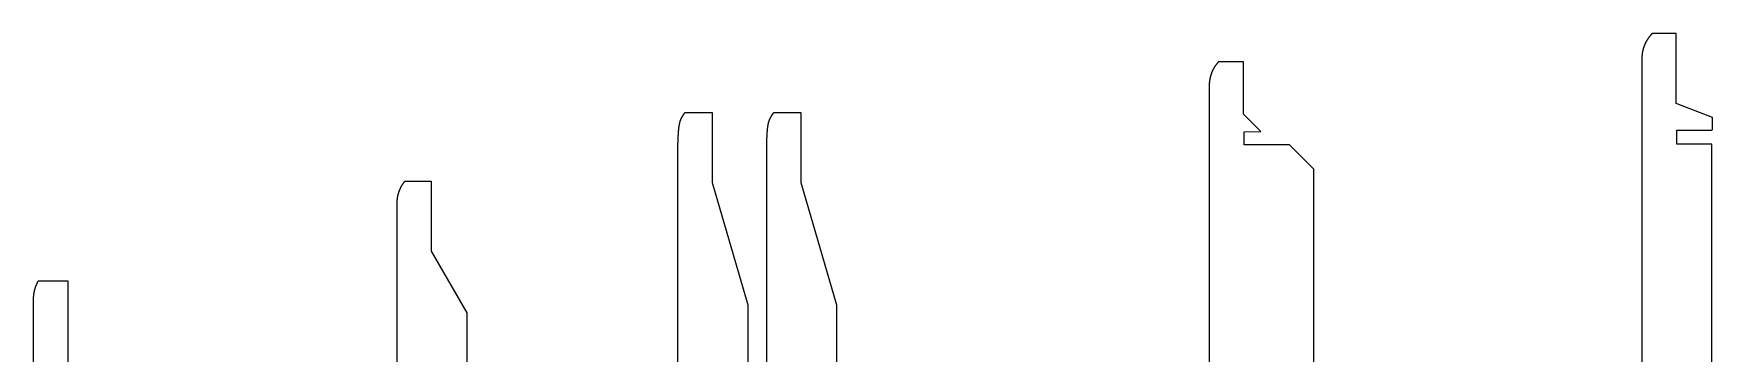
# Model space of a CAD drawing. Header units: inches. Extents: x -1514 to 1282, y -2074 to 286.
# Drawn here: x 280.34 to 328.45, y 32.51 to 41.65 of the extents above; entities that cross this region are included whole.
import ezdxf

# ---------------------------------------------------------------- set-up
doc = ezdxf.new("R2010")
doc.units = ezdxf.units.IN
doc.header["$LTSCALE"] = 0.1
doc.header["$MEASUREMENT"] = 0

msp = doc.modelspace()

# ---------------------------------------------------------------- linework, layer by layer
at = {"color": 7, "linetype": 'Continuous', "lineweight": 25}
for points in [[(328.45357, 38.8903), (328.45357, 39.25338), (327.41272, 39.65483), (327.41272, 41.65483), (326.72713, 41.65483), (326.72282, 41.65057), (326.71853, 41.64629), (326.71426, 41.64198), (326.71002, 41.63764), (326.7058, 41.63327), (326.70161, 41.62887), (326.69745, 41.62444), (326.69331, 41.61999), (326.6892, 41.61551), (326.68512, 41.611), (326.68106, 41.60646), (326.67703, 41.6019), (326.67302, 41.59731), (326.66905, 41.5927), (326.6651, 41.58806), (326.66118, 41.58339), (326.65729, 41.5787), (326.65342, 41.57399), (326.64959, 41.56925), (326.64578, 41.56448), (326.642, 41.55969), (326.63825, 41.55488), (326.63453, 41.55005), (326.63084, 41.54519), (326.62718, 41.54031), (326.62355, 41.5354), (326.61995, 41.53048), (326.61638, 41.52553), (326.61284, 41.52056), (326.60933, 41.51557), (326.60585, 41.51055), (326.6024, 41.50552), (326.59898, 41.50047), (326.5956, 41.49539), (326.59225, 41.4903), (326.58893, 41.48518), (326.58564, 41.48005), (326.58238, 41.4749), (326.57916, 41.46972), (326.57596, 41.46453), (326.57281, 41.45932), (326.56968, 41.4541), (326.56659, 41.44885), (326.56353, 41.44359), (326.56051, 41.43831), (326.55752, 41.43302), (326.55456, 41.4277), (326.55164, 41.42237), (326.54875, 41.41703), (326.5459, 41.41167), (326.54308, 41.40629), (326.5403, 41.4009), (326.53755, 41.39549), (326.53484, 41.39007), (326.53217, 41.38463), (326.52952, 41.37918), (326.52691, 41.3737), (326.52434, 41.36821), (326.5218, 41.36269), (326.51929, 41.35716), (326.51681, 41.35161), (326.51437, 41.34604), (326.51196, 41.34046), (326.50959, 41.33486), (326.50725, 41.32924), (326.50495, 41.32361), (326.50268, 41.31796), (326.50044, 41.31229), (326.49824, 41.30661), (326.49607, 41.30092), (326.49394, 41.29521), (326.49184, 41.28948), (326.48978, 41.28374), (326.48775, 41.27799), (326.48576, 41.27223), (326.48381, 41.26645), (326.48188, 41.26066), (326.48, 41.25486), (326.47815, 41.24904), (326.47633, 41.24322), (326.47455, 41.23738), (326.47281, 41.23153), (326.4711, 41.22568), (326.46943, 41.21981), (326.4678, 41.21393), (326.4662, 41.20804), (326.46464, 41.20214), (326.46311, 41.19624), (326.46162, 41.19032), (326.46017, 41.1844), (326.45875, 41.17847), (326.45737, 41.17253), (326.45603, 41.16659), (326.45472, 41.16063), (326.45345, 41.15468), (326.45222, 41.14871), (326.45103, 41.14274), (326.44987, 41.13676), (326.44875, 41.13078), (326.44767, 41.1248), (326.44663, 41.11881), (326.44562, 41.11281), (326.44466, 41.10681), (326.44373, 41.10081), (326.44283, 41.09481), (326.44198, 41.0888), (326.44117, 41.08279), (326.44039, 41.07677), (326.44002, 41.07377), (326.43983, 41.07226), (326.43965, 41.07073), (326.43894, 41.06464), (326.43827, 41.05854), (326.43764, 41.05243), (326.43704, 41.04632), (326.43649, 41.04021), (326.43597, 41.03409), (326.43549, 41.02797), (326.43505, 41.02184), (326.43464, 41.01572), (326.43428, 41.00959), (326.43395, 41.00346), (326.43366, 40.99732), (326.43341, 40.99119), (326.4332, 40.98505), (326.43303, 40.97891), (326.43289, 40.97278), (326.4328, 40.96664), (326.43274, 40.9605), (326.43272, 40.95437), (326.43272, 18.0903)], [(317.03272, 28.49029), (317.03272, 37.77376), (316.33619, 38.47029), (315.03272, 38.47029), (315.03272, 38.8498), (315.51274, 38.85198), (315.01274, 39.35198), (315.01274, 40.85198), (314.30347, 40.85198), (314.29948, 40.84775), (314.29551, 40.8435), (314.29157, 40.83922), (314.28764, 40.83491), (314.28375, 40.83058), (314.27988, 40.82622), (314.27603, 40.82184), (314.27221, 40.81744), (314.26841, 40.81301), (314.26464, 40.80855), (314.26089, 40.80407), (314.25717, 40.79957), (314.25347, 40.79504), (314.2498, 40.7905), (314.24616, 40.78592), (314.24254, 40.78133), (314.23895, 40.77671), (314.23539, 40.77208), (314.23185, 40.76742), (314.22834, 40.76273), (314.22486, 40.75803), (314.2214, 40.75331), (314.21797, 40.74856), (314.21457, 40.7438), (314.2112, 40.73901), (314.20785, 40.7342), (314.20454, 40.72938), (314.20125, 40.72453), (314.19799, 40.71967), (314.19476, 40.71479), (314.19155, 40.70988), (314.18838, 40.70496), (314.18524, 40.70002), (314.18212, 40.69507), (314.17903, 40.69009), (314.17598, 40.6851), (314.17295, 40.68009), (314.16996, 40.67507), (314.16699, 40.67002), (314.16405, 40.66496), (314.16115, 40.65989), (314.15827, 40.6548), (314.15543, 40.64969), (314.15262, 40.64457), (314.14984, 40.63943), (314.14709, 40.63428), (314.14437, 40.62911), (314.14168, 40.62393), (314.13902, 40.61873), (314.1364, 40.61352), (314.13381, 40.6083), (314.13125, 40.60306), (314.12872, 40.59781), (314.12623, 40.59255), (314.12377, 40.58727), (314.12134, 40.58199), (314.11895, 40.57669), (314.11659, 40.57137), (314.11425, 40.56604), (314.11195, 40.56069), (314.10969, 40.55533), (314.10745, 40.54995), (314.10524, 40.54455), (314.10307, 40.53914), (314.10092, 40.53371), (314.09881, 40.52827), (314.09673, 40.52282), (314.09468, 40.51735), (314.09267, 40.51187), (314.09068, 40.50637), (314.08873, 40.50086), (314.08681, 40.49534), (314.08492, 40.48981), (314.08307, 40.48426), (314.08125, 40.4787), (314.07946, 40.47313), (314.0777, 40.46755), (314.07597, 40.46196), (314.07428, 40.45635), (314.07262, 40.45074), (314.07099, 40.44512), (314.0694, 40.43948), (314.06783, 40.43384), (314.06631, 40.42819), (314.06481, 40.42253), (314.06335, 40.41685), (314.06192, 40.41118), (314.06052, 40.40549), (314.05916, 40.39979), (314.05783, 40.39409), (314.05653, 40.38838), (314.05527, 40.38267), (314.05404, 40.37694), (314.05285, 40.37121), (314.05169, 40.36548), (314.05056, 40.35974), (314.04947, 40.35399), (314.04841, 40.34824), (314.04739, 40.34248), (314.0464, 40.33672), (314.04544, 40.33096), (314.04452, 40.32519), (314.04363, 40.31942), (314.04278, 40.31364), (314.04196, 40.30786), (314.04118, 40.30208), (314.04043, 40.29629), (314.03972, 40.29051), (314.03904, 40.28472), (314.03839, 40.27893), (314.03778, 40.27314), (314.03721, 40.26734), (314.03667, 40.26155), (314.03642, 40.25865), (314.03629, 40.2572), (314.03617, 40.25573), (314.03569, 40.24986), (314.03525, 40.24398), (314.03485, 40.2381), (314.03448, 40.23222), (314.03415, 40.22633), (314.03385, 40.22044), (314.03358, 40.21455), (314.03335, 40.20866), (314.03316, 40.20277), (314.033, 40.19688), (314.03288, 40.19098), (314.03279, 40.18509), (314.03274, 40.1792), (314.03272, 40.1733), (314.03272, -25.6212)], [(298.80747, -23.93819), (298.80747, 38.49029), (298.80755, 38.49274), (298.80762, 38.49518), (298.80769, 38.49762), (298.80777, 38.50005), (298.80784, 38.50247), (298.80791, 38.50489), (298.80799, 38.5073), (298.80806, 38.5097), (298.80814, 38.5121), (298.80821, 38.51449), (298.80829, 38.51688), (298.80836, 38.51926), (298.80844, 38.52164), (298.80851, 38.524), (298.80859, 38.52637), (298.80866, 38.52872), (298.80874, 38.53107), (298.80882, 38.53342), (298.80889, 38.53576), (298.80897, 38.53809), (298.80905, 38.54042), (298.80913, 38.54274), (298.8092, 38.54505), (298.80928, 38.54736), (298.80936, 38.54967), (298.80944, 38.55196), (298.80952, 38.55425), (298.8096, 38.55654), (298.80967, 38.55882), (298.80975, 38.56109), (298.80983, 38.56336), (298.80991, 38.56562), (298.80999, 38.56788), (298.81007, 38.57013), (298.81015, 38.57237), (298.81023, 38.57461), (298.81032, 38.57684), (298.8104, 38.57907), (298.81048, 38.58129), (298.81056, 38.58351), (298.81064, 38.58572), (298.81072, 38.58792), (298.81081, 38.59012), (298.81089, 38.59231), (298.81097, 38.5945), (298.81105, 38.59668), (298.81114, 38.59886), (298.81122, 38.60103), (298.8113, 38.60319), (298.81139, 38.60535), (298.81147, 38.6075), (298.81156, 38.60965), (298.81164, 38.61179), (298.81172, 38.61393), (298.81181, 38.61606), (298.81189, 38.61818), (298.81198, 38.6203), (298.81207, 38.62241), (298.81215, 38.62452), (298.81224, 38.62662), (298.81232, 38.62872), (298.81241, 38.63081), (298.8125, 38.6329), (298.81258, 38.63498), (298.81267, 38.63705), (298.81276, 38.63912), (298.81285, 38.64118), (298.81293, 38.64324), (298.81302, 38.64529), (298.81311, 38.64734), (298.8132, 38.64938), (298.81329, 38.65142), (298.81338, 38.65345), (298.81347, 38.65547), (298.81356, 38.65749), (298.81365, 38.65951), (298.81374, 38.66152), (298.81383, 38.66352), (298.81392, 38.66552), (298.81401, 38.66751), (298.8141, 38.6695), (298.81419, 38.67148), (298.81428, 38.67346), (298.81437, 38.67543), (298.81446, 38.67739), (298.81456, 38.67935), (298.81465, 38.68131), (298.81474, 38.68326), (298.81483, 38.6852), (298.81493, 38.68714), (298.81502, 38.68908), (298.81511, 38.69101), (298.81521, 38.69293), (298.8153, 38.69485), (298.81539, 38.69676), (298.81549, 38.69867), (298.81558, 38.70057), (298.81568, 38.70247), (298.81577, 38.70436), (298.81587, 38.70625), (298.81596, 38.70813), (298.81606, 38.71001), (298.81616, 38.71188), (298.81625, 38.71374), (298.81635, 38.7156), (298.81644, 38.71746), (298.81654, 38.71931), (298.81664, 38.72116), (298.81674, 38.723), (298.81683, 38.72483), (298.81693, 38.72666), (298.81703, 38.72849), (298.81713, 38.73031), (298.81723, 38.73212), (298.81732, 38.73393), (298.81742, 38.73574), (298.81752, 38.73754), (298.81762, 38.73933), (298.81772, 38.74112), (298.81782, 38.74291), (298.81792, 38.74469), (298.81802, 38.74647), (298.81812, 38.74824), (298.81822, 38.75), (298.81832, 38.75176), (298.81843, 38.75352), (298.81853, 38.75527), (298.81863, 38.75701), (298.81873, 38.75875), (298.81883, 38.76049), (298.81893, 38.76222), (298.81904, 38.76394), (298.81914, 38.76566), (298.81924, 38.76738), (298.81935, 38.76909), (298.81945, 38.7708), (298.81955, 38.7725), (298.81966, 38.7742), (298.81976, 38.77589), (298.81987, 38.77758), (298.81997, 38.77926), (298.82008, 38.78094), (298.82018, 38.78261), (298.82029, 38.78428), (298.82039, 38.78594), (298.8205, 38.7876), (298.8206, 38.78925), (298.82071, 38.7909), (298.82082, 38.79254), (298.82092, 38.79418), (298.82103, 38.79582), (298.82114, 38.79745), (298.82125, 38.79907), (298.82135, 38.80069), (298.82146, 38.80231), (298.82157, 38.80392), (298.82168, 38.80553), (298.82179, 38.80713), (298.8219, 38.80873), (298.822, 38.81032), (298.82211, 38.81191), (298.82222, 38.81349), (298.82233, 38.81507), (298.82244, 38.81665), (298.82255, 38.81822), (298.82266, 38.81978), (298.82278, 38.82134), (298.82289, 38.8229), (298.823, 38.82445), (298.82311, 38.826), (298.82322, 38.82754), (298.82333, 38.82908), (298.82344, 38.83061), (298.82356, 38.83214), (298.82367, 38.83367), (298.82378, 38.83519), (298.8239, 38.8367), (298.82401, 38.83821), (298.82412, 38.83972), (298.82424, 38.84122), (298.82435, 38.84272), (298.82446, 38.84422), (298.82458, 38.8457), (298.82469, 38.84719), (298.82481, 38.84867), (298.82492, 38.85015), (298.82504, 38.85162), (298.82515, 38.85309), (298.82527, 38.85455), (298.82539, 38.85601), (298.8255, 38.85746), (298.82562, 38.85891), (298.82574, 38.86036), (298.82585, 38.8618), (298.82597, 38.86324), (298.82609, 38.86467), (298.82621, 38.8661), (298.82632, 38.86752), (298.82644, 38.86894), (298.82656, 38.87036), (298.82668, 38.87177), (298.8268, 38.87318), (298.82692, 38.87458), (298.82704, 38.87598), (298.82716, 38.87738), (298.82728, 38.87877), (298.8274, 38.88015), (298.82752, 38.88154), (298.82764, 38.88291), (298.82776, 38.88429), (298.82788, 38.88566), (298.828, 38.88702), (298.82812, 38.88839), (298.82824, 38.88974), (298.82837, 38.8911), (298.82849, 38.89245), (298.82861, 38.89379), (298.82873, 38.89513), (298.82886, 38.89647), (298.82898, 38.8978), (298.8291, 38.89913), (298.82923, 38.90046), (298.82935, 38.90178), (298.82947, 38.9031), (298.8296, 38.90441), (298.82972, 38.90572), (298.82985, 38.90703), (298.82997, 38.90833), (298.8301, 38.90962), (298.83022, 38.91092), (298.83035, 38.91221), (298.83048, 38.91349), (298.8306, 38.91477), (298.83073, 38.91605), (298.83086, 38.91733), (298.83098, 38.9186), (298.83111, 38.91986), (298.83124, 38.92112), (298.83137, 38.92238), (298.83149, 38.92364), (298.83162, 38.92489), (298.83175, 38.92613), (298.83188, 38.92738), (298.83201, 38.92862), (298.83214, 38.92985), (298.83227, 38.93108), (298.8324, 38.93231), (298.83253, 38.93354), (298.83266, 38.93476), (298.83279, 38.93597), (298.83292, 38.93718), (298.83305, 38.93839), (298.83318, 38.9396), (298.83331, 38.9408), (298.83344, 38.942), (298.83357, 38.94319), (298.8337, 38.94438), (298.83384, 38.94557), (298.83397, 38.94675), (298.8341, 38.94793), (298.83423, 38.94911), (298.83437, 38.95028), (298.8345, 38.95145), (298.83463, 38.95261), (298.83477, 38.95378), (298.8349, 38.95493), (298.83504, 38.95609), (298.83517, 38.95724), (298.83531, 38.95838), (298.83544, 38.95953), (298.83558, 38.96067), (298.83571, 38.9618), (298.83585, 38.96294), (298.83598, 38.96407), (298.83612, 38.96519), (298.83626, 38.96631), (298.83639, 38.96743), (298.83653, 38.96855), (298.83667, 38.96966), (298.83681, 38.97077), (298.83694, 38.97187), (298.83708, 38.97298), (298.83722, 38.97407), (298.83736, 38.97517), (298.8375, 38.97626), (298.83763, 38.97735), (298.83777, 38.97843), (298.83791, 38.97951), (298.83805, 38.98059), (298.83819, 38.98166), (298.83833, 38.98273), (298.83847, 38.9838), (298.83861, 38.98487), (298.83875, 38.98593), (298.8389, 38.98698), (298.83904, 38.98804), (298.83918, 38.98909), (298.83932, 38.99014), (298.83946, 38.99118), (298.8396, 38.99222), (298.83975, 38.99326), (298.83989, 38.99429), (298.84003, 38.99533), (298.84018, 38.99635), (298.84032, 38.99738), (298.84046, 38.9984), (298.84061, 38.99942), (298.84075, 39.00043), (298.8409, 39.00145), (298.84104, 39.00245), (298.84119, 39.00346), (298.84133, 39.00446), (298.84148, 39.00546), (298.84162, 39.00646), (298.84177, 39.00745), (298.84191, 39.00844), (298.84206, 39.00943), (298.84221, 39.01041), (298.84235, 39.01139), (298.8425, 39.01237), (298.84265, 39.01334), (298.8428, 39.01432), (298.84294, 39.01528), (298.84309, 39.01625), (298.84324, 39.01721), (298.84339, 39.01817), (298.84354, 39.01913), (298.84369, 39.02008), (298.84383, 39.02103), (298.84398, 39.02198), (298.84413, 39.02292), (298.84428, 39.02386), (298.84443, 39.0248), (298.84458, 39.02574), (298.84474, 39.02667), (298.84489, 39.0276), (298.84504, 39.02852), (298.84519, 39.02945), (298.84534, 39.03037), (298.84549, 39.03129), (298.84564, 39.0322), (298.8458, 39.03311), (298.84595, 39.03402), (298.8461, 39.03493), (298.84626, 39.03583), (298.84641, 39.03673), (298.84656, 39.03763), (298.84672, 39.03853), (298.84687, 39.03942), (298.84703, 39.04031), (298.84718, 39.0412), (298.84733, 39.04208), (298.84749, 39.04296), (298.84765, 39.04384), (298.8478, 39.04472), (298.84796, 39.04559), (298.84811, 39.04646), (298.84827, 39.04733), (298.84843, 39.04819), (298.84858, 39.04905), (298.84874, 39.04991), (298.8489, 39.05077), (298.84905, 39.05162), (298.84921, 39.05247), (298.84937, 39.05332), (298.84953, 39.05417), (298.84969, 39.05501), (298.84985, 39.05585), (298.85, 39.05669), (298.85016, 39.05753), (298.85032, 39.05836), (298.85048, 39.05919), (298.85064, 39.06002), (298.8508, 39.06084), (298.85096, 39.06167), (298.85112, 39.06249), (298.85128, 39.0633), (298.85145, 39.06412), (298.85161, 39.06493), (298.85177, 39.06574), (298.85193, 39.06655), (298.85209, 39.06735), (298.85226, 39.06816), (298.85242, 39.06896), (298.85258, 39.06976), (298.85274, 39.07055), (298.85291, 39.07134), (298.85307, 39.07213), (298.85324, 39.07292), (298.8534, 39.07371), (298.85356, 39.07449), (298.85373, 39.07527), (298.85389, 39.07605), (298.85406, 39.07683), (298.85422, 39.0776), (298.85439, 39.07837), (298.85455, 39.07914), (298.85472, 39.07991), (298.85489, 39.08067), (298.85505, 39.08143), (298.85522, 39.08219), (298.85539, 39.08295), (298.85556, 39.0837), (298.85572, 39.08446), (298.85589, 39.08521), (298.85606, 39.08596), (298.85623, 39.0867), (298.8564, 39.08745), (298.85656, 39.08819), (298.85673, 39.08893), (298.8569, 39.08966), (298.85707, 39.0904), (298.85724, 39.09113), (298.85741, 39.09186), (298.85758, 39.09259), (298.85775, 39.09332), (298.85792, 39.09404), (298.85809, 39.09476), (298.85827, 39.09548), (298.85844, 39.0962), (298.85861, 39.09692), (298.85878, 39.09763), (298.85895, 39.09834), (298.85913, 39.09905), (298.8593, 39.09976), (298.85947, 39.10046), (298.85964, 39.10117), (298.85982, 39.10187), (298.85999, 39.10257), (298.86017, 39.10326), (298.86034, 39.10396), (298.86051, 39.10465), (298.86069, 39.10534), (298.86086, 39.10603), (298.86104, 39.10672), (298.86121, 39.1074), (298.86139, 39.10809), (298.86157, 39.10877), (298.86174, 39.10945), (298.86192, 39.11012), (298.8621, 39.1108), (298.86227, 39.11147), (298.86245, 39.11214), (298.86263, 39.11281), (298.86281, 39.11348), (298.86298, 39.11415), (298.86316, 39.11481), (298.86334, 39.11547), (298.86352, 39.11613), (298.8637, 39.11679), (298.86388, 39.11745), (298.86406, 39.1181), (298.86424, 39.11876), (298.86442, 39.11941), (298.8646, 39.12006), (298.86478, 39.1207), (298.86496, 39.12135), (298.86514, 39.12199), (298.86532, 39.12264), (298.8655, 39.12328), (298.86568, 39.12392), (298.86586, 39.12455), (298.86605, 39.12519), (298.86623, 39.12582), (298.86641, 39.12645), (298.86659, 39.12708), (298.86678, 39.12771), (298.86696, 39.12834), (298.86714, 39.12897), (298.86733, 39.12959), (298.86751, 39.13021), (298.8677, 39.13083), (298.86788, 39.13145), (298.86807, 39.13207), (298.86825, 39.13268), (298.86844, 39.1333), (298.86862, 39.13391), (298.86881, 39.13452), (298.869, 39.13513), (298.86918, 39.13574), (298.86956, 39.13695), (298.86993, 39.13815), (298.87031, 39.13935), (298.87068, 39.14055), (298.87106, 39.14173), (298.87144, 39.14292), (298.87182, 39.14409), (298.8722, 39.14526), (298.87258, 39.14643), (298.87296, 39.14758), (298.87335, 39.14874), (298.87373, 39.14989), (298.87412, 39.15103), (298.8745, 39.15217), (298.87489, 39.1533), (298.87528, 39.15443), (298.87567, 39.15555), (298.87606, 39.15667), (298.87645, 39.15778), (298.87684, 39.15889), (298.87724, 39.16), (298.87763, 39.1611), (298.87803, 39.16219), (298.87843, 39.16328), (298.87882, 39.16437), (298.87922, 39.16545), (298.87962, 39.16653), (298.88002, 39.1676), (298.88042, 39.16867), (298.88083, 39.16974), (298.88123, 39.1708), (298.88164, 39.17186), (298.88204, 39.17291), (298.88245, 39.17397), (298.88286, 39.17501), (298.88327, 39.17606), (298.88368, 39.1771), (298.88409, 39.17814), (298.8845, 39.17917), (298.88491, 39.1802), (298.88533, 39.18123), (298.88574, 39.18225), (298.88616, 39.18328), (298.88657, 39.18429), (298.88699, 39.18531), (298.88741, 39.18632), (298.88783, 39.18734), (298.88825, 39.18834), (298.88867, 39.18935), (298.8891, 39.19035), (298.88952, 39.19135), (298.88995, 39.19235), (298.89037, 39.19335), (298.8908, 39.19435), (298.89123, 39.19534), (298.89166, 39.19633), (298.89209, 39.19732), (298.89252, 39.19831), (298.89295, 39.19929), (298.89339, 39.20028), (298.89382, 39.20126), (298.89426, 39.20224), (298.89469, 39.20322), (298.89513, 39.2042), (298.89601, 39.20615), (298.89689, 39.2081), (298.89778, 39.21004), (298.89867, 39.21198), (298.89889, 39.21247), (298.89912, 39.21296), (298.89957, 39.21393), (298.90047, 39.21589), (298.90138, 39.21784), (298.9023, 39.21979), (298.90322, 39.22174), (298.90414, 39.22368), (298.90507, 39.22563), (298.90601, 39.22757), (298.90694, 39.22951), (298.90788, 39.23145), (298.90883, 39.23339), (298.90978, 39.23532), (298.91073, 39.23726), (298.91169, 39.23919), (298.91266, 39.24112), (298.91362, 39.24305), (298.91459, 39.24497), (298.91557, 39.2469), (298.91655, 39.24882), (298.91754, 39.25074), (298.91852, 39.25266), (298.91952, 39.25457), (298.92051, 39.25649), (298.92152, 39.2584), (298.92252, 39.26031), (298.92353, 39.26221), (298.92454, 39.26412), (298.92556, 39.26602), (298.92658, 39.26792), (298.92761, 39.26982), (298.92864, 39.27172), (298.92968, 39.27361), (298.93072, 39.27551), (298.93176, 39.2774), (298.93281, 39.27929), (298.93386, 39.28117), (298.93491, 39.28306), (298.93597, 39.28494), (298.93704, 39.28682), (298.9381, 39.28869), (298.93918, 39.29057), (298.94025, 39.29244), (298.94133, 39.29431), (298.94242, 39.29618), (298.9435, 39.29804), (298.9446, 39.29991), (298.94569, 39.30177), (298.94679, 39.30363), (298.9479, 39.30548), (298.94901, 39.30734), (298.95012, 39.30919), (298.95124, 39.31104), (298.95236, 39.31288), (298.95348, 39.31473), (298.95461, 39.31657), (298.95574, 39.31841), (298.95688, 39.32024), (298.95802, 39.32208), (298.95916, 39.32391), (298.96031, 39.32574), (298.96146, 39.32757), (298.96262, 39.32939), (298.96378, 39.33121), (298.96494, 39.33303), (298.96611, 39.33485), (298.96728, 39.33666), (298.96846, 39.33847), (298.96964, 39.34028), (298.97082, 39.34208), (298.97201, 39.34389), (298.9732, 39.34569), (298.9744, 39.34748), (298.97559, 39.34928), (298.9768, 39.35107), (298.978, 39.35286), (298.97921, 39.35465), (298.98043, 39.35643), (298.98165, 39.35821), (298.98287, 39.35999), (298.98409, 39.36177), (298.98532, 39.36354), (298.98656, 39.36531), (298.98779, 39.36708), (298.98903, 39.36884), (298.99028, 39.3706), (298.99153, 39.37236), (298.99278, 39.37412), (298.99404, 39.37587), (298.99529, 39.37762), (298.99656, 39.37937), (298.99782, 39.38111), (298.9991, 39.38285), (299.00037, 39.38459), (299.00165, 39.38633), (299.00293, 39.38806), (299.00421, 39.38979), (299.0055, 39.39151), (299.0068, 39.39324), (299.00809, 39.39496), (299.00939, 39.39667), (299.78747, 39.39667), (299.78747, 37.39667), (300.80747, 33.89793), (300.80747, 28.49029)], [(301.35217, -23.93819), (301.35217, 38.49029), (301.35225, 38.49274), (301.35232, 38.49518), (301.35239, 38.49762), (301.35247, 38.50005), (301.35254, 38.50247), (301.35261, 38.50489), (301.35269, 38.5073), (301.35276, 38.5097), (301.35284, 38.5121), (301.35291, 38.51449), (301.35299, 38.51688), (301.35306, 38.51926), (301.35314, 38.52164), (301.35321, 38.524), (301.35329, 38.52637), (301.35336, 38.52872), (301.35344, 38.53107), (301.35352, 38.53342), (301.35359, 38.53576), (301.35367, 38.53809), (301.35375, 38.54042), (301.35383, 38.54274), (301.3539, 38.54505), (301.35398, 38.54736), (301.35406, 38.54967), (301.35414, 38.55196), (301.35422, 38.55425), (301.35429, 38.55654), (301.35437, 38.55882), (301.35445, 38.56109), (301.35453, 38.56336), (301.35461, 38.56562), (301.35469, 38.56788), (301.35477, 38.57013), (301.35485, 38.57237), (301.35493, 38.57461), (301.35501, 38.57684), (301.3551, 38.57907), (301.35518, 38.58129), (301.35526, 38.58351), (301.35534, 38.58572), (301.35542, 38.58792), (301.3555, 38.59012), (301.35559, 38.59231), (301.35567, 38.5945), (301.35575, 38.59668), (301.35584, 38.59886), (301.35592, 38.60103), (301.356, 38.60319), (301.35609, 38.60535), (301.35617, 38.6075), (301.35625, 38.60965), (301.35634, 38.61179), (301.35642, 38.61393), (301.35651, 38.61606), (301.35659, 38.61818), (301.35668, 38.6203), (301.35677, 38.62241), (301.35685, 38.62452), (301.35694, 38.62662), (301.35702, 38.62872), (301.35711, 38.63081), (301.3572, 38.6329), (301.35728, 38.63498), (301.35737, 38.63705), (301.35746, 38.63912), (301.35755, 38.64118), (301.35763, 38.64324), (301.35772, 38.64529), (301.35781, 38.64734), (301.3579, 38.64938), (301.35799, 38.65142), (301.35808, 38.65345), (301.35817, 38.65547), (301.35826, 38.65749), (301.35835, 38.65951), (301.35844, 38.66152), (301.35853, 38.66352), (301.35862, 38.66552), (301.35871, 38.66751), (301.3588, 38.6695), (301.35889, 38.67148), (301.35898, 38.67346), (301.35907, 38.67543), (301.35916, 38.67739), (301.35926, 38.67935), (301.35935, 38.68131), (301.35944, 38.68326), (301.35953, 38.6852), (301.35963, 38.68714), (301.35972, 38.68908), (301.35981, 38.69101), (301.35991, 38.69293), (301.36, 38.69485), (301.36009, 38.69676), (301.36019, 38.69867), (301.36028, 38.70057), (301.36038, 38.70247), (301.36047, 38.70436), (301.36057, 38.70625), (301.36066, 38.70813), (301.36076, 38.71001), (301.36086, 38.71188), (301.36095, 38.71374), (301.36105, 38.7156), (301.36114, 38.71746), (301.36124, 38.71931), (301.36134, 38.72116), (301.36144, 38.723), (301.36153, 38.72483), (301.36163, 38.72666), (301.36173, 38.72849), (301.36183, 38.73031), (301.36193, 38.73212), (301.36202, 38.73393), (301.36212, 38.73574), (301.36222, 38.73754), (301.36232, 38.73933), (301.36242, 38.74112), (301.36252, 38.74291), (301.36262, 38.74469), (301.36272, 38.74647), (301.36282, 38.74824), (301.36292, 38.75), (301.36302, 38.75176), (301.36312, 38.75352), (301.36323, 38.75527), (301.36333, 38.75701), (301.36343, 38.75875), (301.36353, 38.76049), (301.36363, 38.76222), (301.36374, 38.76394), (301.36384, 38.76566), (301.36394, 38.76738), (301.36405, 38.76909), (301.36415, 38.7708), (301.36425, 38.7725), (301.36436, 38.7742), (301.36446, 38.77589), (301.36457, 38.77758), (301.36467, 38.77926), (301.36478, 38.78094), (301.36488, 38.78261), (301.36499, 38.78428), (301.36509, 38.78594), (301.3652, 38.7876), (301.3653, 38.78925), (301.36541, 38.7909), (301.36552, 38.79254), (301.36562, 38.79418), (301.36573, 38.79582), (301.36584, 38.79745), (301.36595, 38.79907), (301.36605, 38.80069), (301.36616, 38.80231), (301.36627, 38.80392), (301.36638, 38.80553), (301.36649, 38.80713), (301.3666, 38.80873), (301.3667, 38.81032), (301.36681, 38.81191), (301.36692, 38.81349), (301.36703, 38.81507), (301.36714, 38.81665), (301.36725, 38.81822), (301.36736, 38.81978), (301.36747, 38.82134), (301.36759, 38.8229), (301.3677, 38.82445), (301.36781, 38.826), (301.36792, 38.82754), (301.36803, 38.82908), (301.36814, 38.83061), (301.36826, 38.83214), (301.36837, 38.83367), (301.36848, 38.83519), (301.36859, 38.8367), (301.36871, 38.83821), (301.36882, 38.83972), (301.36894, 38.84122), (301.36905, 38.84272), (301.36916, 38.84422), (301.36928, 38.8457), (301.36939, 38.84719), (301.36951, 38.84867), (301.36962, 38.85015), (301.36974, 38.85162), (301.36985, 38.85309), (301.36997, 38.85455), (301.37009, 38.85601), (301.3702, 38.85746), (301.37032, 38.85891), (301.37044, 38.86036), (301.37055, 38.8618), (301.37067, 38.86324), (301.37079, 38.86467), (301.37091, 38.8661), (301.37102, 38.86752), (301.37114, 38.86894), (301.37126, 38.87036), (301.37138, 38.87177), (301.3715, 38.87318), (301.37162, 38.87458), (301.37174, 38.87598), (301.37186, 38.87738), (301.37198, 38.87877), (301.3721, 38.88015), (301.37222, 38.88154), (301.37234, 38.88291), (301.37246, 38.88429), (301.37258, 38.88566), (301.3727, 38.88702), (301.37282, 38.88839), (301.37294, 38.88974), (301.37307, 38.8911), (301.37319, 38.89245), (301.37331, 38.89379), (301.37343, 38.89513), (301.37356, 38.89647), (301.37368, 38.8978), (301.3738, 38.89913), (301.37393, 38.90046), (301.37405, 38.90178), (301.37417, 38.9031), (301.3743, 38.90441), (301.37442, 38.90572), (301.37455, 38.90703), (301.37467, 38.90833), (301.3748, 38.90962), (301.37492, 38.91092), (301.37505, 38.91221), (301.37518, 38.91349), (301.3753, 38.91477), (301.37543, 38.91605), (301.37556, 38.91733), (301.37568, 38.9186), (301.37581, 38.91986), (301.37594, 38.92112), (301.37606, 38.92238), (301.37619, 38.92364), (301.37632, 38.92489), (301.37645, 38.92613), (301.37658, 38.92738), (301.37671, 38.92862), (301.37684, 38.92985), (301.37697, 38.93108), (301.37709, 38.93231), (301.37722, 38.93354), (301.37735, 38.93476), (301.37748, 38.93597), (301.37762, 38.93718), (301.37775, 38.93839), (301.37788, 38.9396), (301.37801, 38.9408), (301.37814, 38.942), (301.37827, 38.94319), (301.3784, 38.94438), (301.37854, 38.94557), (301.37867, 38.94675), (301.3788, 38.94793), (301.37893, 38.94911), (301.37907, 38.95028), (301.3792, 38.95145), (301.37933, 38.95261), (301.37947, 38.95378), (301.3796, 38.95493), (301.37974, 38.95609), (301.37987, 38.95724), (301.38001, 38.95838), (301.38014, 38.95953), (301.38028, 38.96067), (301.38041, 38.9618), (301.38055, 38.96294), (301.38068, 38.96407), (301.38082, 38.96519), (301.38096, 38.96631), (301.38109, 38.96743), (301.38123, 38.96855), (301.38137, 38.96966), (301.3815, 38.97077), (301.38164, 38.97187), (301.38178, 38.97298), (301.38192, 38.97407), (301.38206, 38.97517), (301.3822, 38.97626), (301.38233, 38.97735), (301.38247, 38.97843), (301.38261, 38.97951), (301.38275, 38.98059), (301.38289, 38.98166), (301.38303, 38.98273), (301.38317, 38.9838), (301.38331, 38.98487), (301.38345, 38.98593), (301.3836, 38.98698), (301.38374, 38.98804), (301.38388, 38.98909), (301.38402, 38.99014), (301.38416, 38.99118), (301.3843, 38.99222), (301.38445, 38.99326), (301.38459, 38.99429), (301.38473, 38.99533), (301.38488, 38.99635), (301.38502, 38.99738), (301.38516, 38.9984), (301.38531, 38.99942), (301.38545, 39.00043), (301.3856, 39.00145), (301.38574, 39.00245), (301.38588, 39.00346), (301.38603, 39.00446), (301.38618, 39.00546), (301.38632, 39.00646), (301.38647, 39.00745), (301.38661, 39.00844), (301.38676, 39.00943), (301.38691, 39.01041), (301.38705, 39.01139), (301.3872, 39.01237), (301.38735, 39.01334), (301.38749, 39.01432), (301.38764, 39.01528), (301.38779, 39.01625), (301.38794, 39.01721), (301.38809, 39.01817), (301.38824, 39.01913), (301.38839, 39.02008), (301.38853, 39.02103), (301.38868, 39.02198), (301.38883, 39.02292), (301.38898, 39.02386), (301.38913, 39.0248), (301.38928, 39.02574), (301.38943, 39.02667), (301.38959, 39.0276), (301.38974, 39.02852), (301.38989, 39.02945), (301.39004, 39.03037), (301.39019, 39.03129), (301.39034, 39.0322), (301.3905, 39.03311), (301.39065, 39.03402), (301.3908, 39.03493), (301.39096, 39.03583), (301.39111, 39.03673), (301.39126, 39.03763), (301.39142, 39.03853), (301.39157, 39.03942), (301.39172, 39.04031), (301.39188, 39.0412), (301.39203, 39.04208), (301.39219, 39.04296), (301.39234, 39.04384), (301.3925, 39.04472), (301.39266, 39.04559), (301.39281, 39.04646), (301.39297, 39.04733), (301.39312, 39.04819), (301.39328, 39.04905), (301.39344, 39.04991), (301.3936, 39.05077), (301.39375, 39.05162), (301.39391, 39.05247), (301.39407, 39.05332), (301.39423, 39.05417), (301.39439, 39.05501), (301.39454, 39.05585), (301.3947, 39.05669), (301.39486, 39.05753), (301.39502, 39.05836), (301.39518, 39.05919), (301.39534, 39.06002), (301.3955, 39.06084), (301.39566, 39.06167), (301.39582, 39.06249), (301.39598, 39.0633), (301.39615, 39.06412), (301.39631, 39.06493), (301.39647, 39.06574), (301.39663, 39.06655), (301.39679, 39.06735), (301.39696, 39.06816), (301.39712, 39.06896), (301.39728, 39.06976), (301.39744, 39.07055), (301.39761, 39.07134), (301.39777, 39.07213), (301.39793, 39.07292), (301.3981, 39.07371), (301.39826, 39.07449), (301.39843, 39.07527), (301.39859, 39.07605), (301.39876, 39.07683), (301.39892, 39.0776), (301.39909, 39.07837), (301.39925, 39.07914), (301.39942, 39.07991), (301.39959, 39.08067), (301.39975, 39.08143), (301.39992, 39.08219), (301.40009, 39.08295), (301.40025, 39.0837), (301.40042, 39.08446), (301.40059, 39.08521), (301.40076, 39.08596), (301.40093, 39.0867), (301.40109, 39.08745), (301.40126, 39.08819), (301.40143, 39.08893), (301.4016, 39.08966), (301.40177, 39.0904), (301.40194, 39.09113), (301.40211, 39.09186), (301.40228, 39.09259), (301.40245, 39.09332), (301.40262, 39.09404), (301.40279, 39.09476), (301.40297, 39.09548), (301.40314, 39.0962), (301.40331, 39.09692), (301.40348, 39.09763), (301.40365, 39.09834), (301.40383, 39.09905), (301.404, 39.09976), (301.40417, 39.10046), (301.40434, 39.10117), (301.40452, 39.10187), (301.40469, 39.10257), (301.40487, 39.10326), (301.40504, 39.10396), (301.40521, 39.10465), (301.40539, 39.10534), (301.40556, 39.10603), (301.40574, 39.10672), (301.40591, 39.1074), (301.40609, 39.10809), (301.40627, 39.10877), (301.40644, 39.10945), (301.40662, 39.11012), (301.4068, 39.1108), (301.40697, 39.11147), (301.40715, 39.11214), (301.40733, 39.11281), (301.4075, 39.11348), (301.40768, 39.11415), (301.40786, 39.11481), (301.40804, 39.11547), (301.40822, 39.11613), (301.4084, 39.11679), (301.40858, 39.11745), (301.40876, 39.1181), (301.40894, 39.11876), (301.40912, 39.11941), (301.4093, 39.12006), (301.40948, 39.1207), (301.40966, 39.12135), (301.40984, 39.12199), (301.41002, 39.12264), (301.4102, 39.12328), (301.41038, 39.12392), (301.41056, 39.12455), (301.41075, 39.12519), (301.41093, 39.12582), (301.41111, 39.12645), (301.41129, 39.12708), (301.41148, 39.12771), (301.41166, 39.12834), (301.41184, 39.12897), (301.41203, 39.12959), (301.41221, 39.13021), (301.4124, 39.13083), (301.41258, 39.13145), (301.41277, 39.13207), (301.41295, 39.13268), (301.41314, 39.1333), (301.41332, 39.13391), (301.41351, 39.13452), (301.41369, 39.13513), (301.41388, 39.13574), (301.41425, 39.13695), (301.41463, 39.13815), (301.41501, 39.13935), (301.41538, 39.14055), (301.41576, 39.14173), (301.41614, 39.14292), (301.41652, 39.14409), (301.4169, 39.14526), (301.41728, 39.14643), (301.41766, 39.14758), (301.41805, 39.14874), (301.41843, 39.14989), (301.41882, 39.15103), (301.4192, 39.15217), (301.41959, 39.1533), (301.41998, 39.15443), (301.42037, 39.15555), (301.42076, 39.15667), (301.42115, 39.15778), (301.42154, 39.15889), (301.42194, 39.16), (301.42233, 39.1611), (301.42273, 39.16219), (301.42313, 39.16328), (301.42352, 39.16437), (301.42392, 39.16545), (301.42432, 39.16653), (301.42472, 39.1676), (301.42512, 39.16867), (301.42553, 39.16974), (301.42593, 39.1708), (301.42634, 39.17186), (301.42674, 39.17291), (301.42715, 39.17397), (301.42756, 39.17501), (301.42797, 39.17606), (301.42838, 39.1771), (301.42879, 39.17814), (301.4292, 39.17917), (301.42961, 39.1802), (301.43002, 39.18123), (301.43044, 39.18225), (301.43086, 39.18328), (301.43127, 39.18429), (301.43169, 39.18531), (301.43211, 39.18632), (301.43253, 39.18734), (301.43295, 39.18834), (301.43337, 39.18935), (301.4338, 39.19035), (301.43422, 39.19135), (301.43465, 39.19235), (301.43507, 39.19335), (301.4355, 39.19435), (301.43593, 39.19534), (301.43636, 39.19633), (301.43679, 39.19732), (301.43722, 39.19831), (301.43765, 39.19929), (301.43809, 39.20028), (301.43852, 39.20126), (301.43896, 39.20224), (301.43939, 39.20322), (301.43983, 39.2042), (301.44071, 39.20615), (301.44159, 39.2081), (301.44248, 39.21004), (301.44337, 39.21198), (301.44359, 39.21247), (301.44381, 39.21296), (301.44427, 39.21393), (301.44517, 39.21589), (301.44608, 39.21784), (301.447, 39.21979), (301.44792, 39.22174), (301.44884, 39.22368), (301.44977, 39.22563), (301.4507, 39.22757), (301.45164, 39.22951), (301.45258, 39.23145), (301.45353, 39.23339), (301.45448, 39.23532), (301.45543, 39.23726), (301.45639, 39.23919), (301.45736, 39.24112), (301.45832, 39.24305), (301.45929, 39.24497), (301.46027, 39.2469), (301.46125, 39.24882), (301.46223, 39.25074), (301.46322, 39.25266), (301.46422, 39.25457), (301.46521, 39.25649), (301.46621, 39.2584), (301.46722, 39.26031), (301.46823, 39.26221), (301.46924, 39.26412), (301.47026, 39.26602), (301.47128, 39.26792), (301.47231, 39.26982), (301.47334, 39.27172), (301.47438, 39.27361), (301.47542, 39.27551), (301.47646, 39.2774), (301.47751, 39.27929), (301.47856, 39.28117), (301.47961, 39.28306), (301.48067, 39.28494), (301.48174, 39.28682), (301.4828, 39.28869), (301.48388, 39.29057), (301.48495, 39.29244), (301.48603, 39.29431), (301.48712, 39.29618), (301.4882, 39.29804), (301.4893, 39.29991), (301.49039, 39.30177), (301.49149, 39.30363), (301.4926, 39.30548), (301.49371, 39.30734), (301.49482, 39.30919), (301.49594, 39.31104), (301.49706, 39.31288), (301.49818, 39.31473), (301.49931, 39.31657), (301.50044, 39.31841), (301.50158, 39.32024), (301.50272, 39.32208), (301.50386, 39.32391), (301.50501, 39.32574), (301.50616, 39.32757), (301.50732, 39.32939), (301.50848, 39.33121), (301.50964, 39.33303), (301.51081, 39.33485), (301.51198, 39.33666), (301.51316, 39.33847), (301.51434, 39.34028), (301.51552, 39.34208), (301.51671, 39.34389), (301.5179, 39.34569), (301.5191, 39.34748), (301.52029, 39.34928), (301.5215, 39.35107), (301.5227, 39.35286), (301.52391, 39.35465), (301.52513, 39.35643), (301.52635, 39.35821), (301.52757, 39.35999), (301.52879, 39.36177), (301.53002, 39.36354), (301.53126, 39.36531), (301.53249, 39.36708), (301.53373, 39.36884), (301.53498, 39.3706), (301.53623, 39.37236), (301.53748, 39.37412), (301.53873, 39.37587), (301.53999, 39.37762), (301.54126, 39.37937), (301.54252, 39.38111), (301.5438, 39.38285), (301.54507, 39.38459), (301.54635, 39.38633), (301.54763, 39.38806), (301.54891, 39.38979), (301.5502, 39.39151), (301.5515, 39.39324), (301.55279, 39.39496), (301.55409, 39.39667), (302.33217, 39.39667), (302.33217, 37.39667), (303.35217, 33.89793), (303.35217, 28.49029)], [(328.43272, 28.4903), (328.43272, 38.4903), (327.43272, 38.4903), (327.43272, 38.8903), (328.43272, 38.8903)], [(290.75966, -22.24694), (290.75966, 36.79904), (290.75967, 36.80437), (290.75971, 36.8097), (290.75978, 36.81503), (290.75988, 36.82036), (290.76001, 36.8257), (290.76017, 36.83103), (290.76035, 36.83637), (290.76056, 36.84171), (290.7608, 36.84705), (290.76107, 36.85238), (290.76137, 36.85772), (290.76169, 36.86306), (290.76204, 36.8684), (290.76242, 36.87374), (290.76283, 36.87908), (290.76327, 36.88441), (290.76373, 36.88975), (290.76423, 36.89508), (290.76475, 36.90041), (290.7653, 36.90574), (290.76587, 36.91107), (290.76648, 36.91639), (290.76711, 36.92172), (290.76777, 36.92704), (290.76845, 36.93236), (290.76917, 36.93767), (290.76991, 36.94298), (290.77068, 36.94829), (290.77148, 36.95359), (290.7723, 36.95889), (290.77316, 36.96419), (290.77404, 36.96948), (290.77495, 36.97476), (290.77588, 36.98005), (290.77684, 36.98532), (290.77783, 36.99059), (290.77885, 36.99586), (290.7799, 37.00112), (290.78097, 37.00637), (290.78207, 37.01162), (290.7832, 37.01686), (290.78435, 37.02209), (290.78553, 37.02732), (290.78674, 37.03254), (290.78798, 37.03775), (290.78924, 37.04296), (290.79053, 37.04816), (290.79185, 37.05335), (290.79319, 37.05853), (290.79456, 37.0637), (290.79596, 37.06886), (290.79739, 37.07402), (290.79884, 37.07917), (290.80032, 37.0843), (290.80182, 37.08943), (290.80336, 37.09455), (290.80492, 37.09966), (290.8065, 37.10476), (290.80811, 37.10984), (290.80976, 37.11492), (290.81142, 37.11999), (290.81312, 37.12504), (290.81484, 37.13008), (290.81658, 37.13512), (290.81836, 37.14014), (290.82016, 37.14515), (290.82199, 37.15015), (290.82384, 37.15515), (290.82573, 37.16014), (290.82764, 37.16512), (290.82958, 37.17009), (290.83155, 37.17506), (290.83355, 37.18001), (290.83557, 37.18496), (290.83762, 37.18989), (290.83969, 37.19482), (290.8418, 37.19974), (290.84393, 37.20464), (290.84609, 37.20954), (290.84827, 37.21443), (290.85048, 37.2193), (290.85272, 37.22417), (290.85498, 37.22902), (290.85727, 37.23386), (290.85959, 37.23869), (290.86193, 37.24351), (290.8643, 37.24832), (290.86669, 37.25312), (290.86911, 37.2579), (290.87156, 37.26267), (290.87403, 37.26743), (290.87652, 37.27217), (290.87904, 37.2769), (290.88159, 37.28162), (290.88416, 37.28633), (290.88676, 37.29102), (290.88938, 37.2957), (290.89203, 37.30036), (290.8947, 37.30501), (290.8974, 37.30964), (290.90012, 37.31426), (290.90286, 37.31887), (290.90563, 37.32346), (290.90842, 37.32803), (290.91124, 37.33259), (290.91408, 37.33713), (290.91695, 37.34166), (290.91984, 37.34617), (290.92275, 37.35066), (290.92569, 37.35514), (290.92865, 37.3596), (290.93163, 37.36405), (290.93464, 37.36847), (290.93767, 37.37288), (290.94072, 37.37727), (290.9438, 37.38164), (290.9469, 37.386), (290.95002, 37.39034), (290.95316, 37.39465), (290.95633, 37.39895), (290.95952, 37.40323), (290.96273, 37.4075), (290.96597, 37.41174), (290.96922, 37.41596), (290.9725, 37.42016), (290.9758, 37.42435), (290.97912, 37.42851), (290.98247, 37.43265), (291.73961, 37.43265), (291.73961, 35.43265), (292.75966, 33.66588), (292.75966, 28.49029)], [(280.34088, -19.27228), (280.34088, 34.05569), (280.34088, 34.06004), (280.34091, 34.06438), (280.34096, 34.06872), (280.34102, 34.07306), (280.3411, 34.07741), (280.34119, 34.08176), (280.34131, 34.0861), (280.34144, 34.09045), (280.34159, 34.0948), (280.34176, 34.09915), (280.34194, 34.1035), (280.34215, 34.10785), (280.34237, 34.1122), (280.34261, 34.11655), (280.34286, 34.1209), (280.34314, 34.12525), (280.34343, 34.1296), (280.34374, 34.13395), (280.34406, 34.1383), (280.34441, 34.14265), (280.34477, 34.14699), (280.34515, 34.15134), (280.34554, 34.15569), (280.34596, 34.16003), (280.34639, 34.16438), (280.34684, 34.16872), (280.3473, 34.17306), (280.34779, 34.1774), (280.34829, 34.18174), (280.34881, 34.18608), (280.34934, 34.19041), (280.3499, 34.19475), (280.35047, 34.19908), (280.35105, 34.20341), (280.35166, 34.20774), (280.35228, 34.21206), (280.35292, 34.21638), (280.35358, 34.22071), (280.35426, 34.22502), (280.35495, 34.22934), (280.35566, 34.23365), (280.35639, 34.23796), (280.35713, 34.24226), (280.3579, 34.24657), (280.35867, 34.25087), (280.35947, 34.25516), (280.36029, 34.25946), (280.36112, 34.26374), (280.36197, 34.26803), (280.36283, 34.27231), (280.36372, 34.27659), (280.36462, 34.28086), (280.36553, 34.28513), (280.36647, 34.2894), (280.36742, 34.29366), (280.36839, 34.29791), (280.36938, 34.30216), (280.37038, 34.30641), (280.3714, 34.31065), (280.37244, 34.31489), (280.3735, 34.31912), (280.37457, 34.32335), (280.37566, 34.32757), (280.37677, 34.33179), (280.37789, 34.336), (280.37903, 34.3402), (280.38019, 34.3444), (280.38136, 34.34859), (280.38256, 34.35278), (280.38377, 34.35696), (280.38499, 34.36114), (280.38624, 34.36531), (280.3875, 34.36947), (280.38878, 34.37363), (280.39007, 34.37778), (280.39138, 34.38192), (280.39271, 34.38606), (280.39406, 34.39019), (280.39542, 34.39431), (280.3968, 34.39842), (280.3982, 34.40254), (280.3989, 34.40458), (280.39962, 34.40665), (280.40106, 34.41078), (280.40253, 34.41491), (280.40401, 34.41904), (280.40551, 34.42315), (280.40702, 34.42727), (280.40856, 34.43137), (280.41011, 34.43547), (280.41168, 34.43957), (280.41326, 34.44366), (280.41487, 34.44774), (280.41649, 34.45181), (280.41813, 34.45588), (280.41978, 34.45994), (280.42145, 34.464), (280.42315, 34.46805), (280.42485, 34.47209), (280.42658, 34.47613), (280.42832, 34.48015), (280.43008, 34.48418), (280.43186, 34.48819), (280.43365, 34.49219), (280.43546, 34.49619), (280.43729, 34.50018), (280.43913, 34.50417), (280.44099, 34.50814), (280.44287, 34.51211), (280.44477, 34.51606), (280.44668, 34.52001), (280.44861, 34.52396), (280.45055, 34.52789), (280.45252, 34.53181), (280.45449, 34.53573), (280.45649, 34.53963), (280.4585, 34.54353), (280.46053, 34.54742), (280.46257, 34.5513), (280.46464, 34.55517), (280.46671, 34.55903), (280.46881, 34.56288), (280.47092, 34.56672), (280.47305, 34.57055), (280.47519, 34.57437), (280.47735, 34.57818), (280.47952, 34.58198), (280.48104, 34.58461), (281.32085, 34.58461), (281.32085, 32.10987)]]:
    msp.add_lwpolyline(points, dxfattribs=at)

doc.saveas('drawing.dxf')
